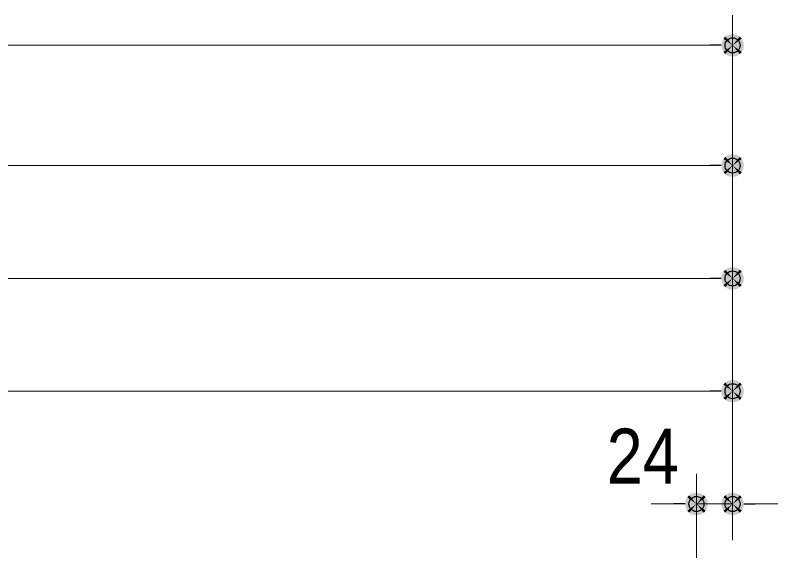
# Model space of a CAD drawing. Units: millimetres, scale not verified. Extents: x -6062 to 6062, y -3045 to 3045.
# Drawn here: x -1184 to -678, y 246 to 602 of the extents above; entities that cross this region are included whole.
import ezdxf
from ezdxf.enums import TextEntityAlignment as Align

# ---------------------------------------------------------------- set-up
doc = ezdxf.new("R2010")
doc.units = ezdxf.units.MM
doc.header["$LTSCALE"] = 20
doc.header["$PDMODE"] = 32
doc.header["$PDSIZE"] = 10
for name, color, linetype, lineweight in [('0-2_2寸法-1', 7, 'Continuous', 15), ('0-3_0', 7, 'Continuous', 25), ('0-5_2寸法-2', 7, 'Continuous', 15)]:
    doc.layers.add(name, color=color, linetype=linetype, lineweight=lineweight)
doc.layers.add('0-4_Defpoints', color=7, linetype='Continuous')
doc.styles.add('ＭＳ Ｐゴシック', font='')
doc.styles.get('ＭＳ Ｐゴシック').set_extended_font_data('MS PGothic')

# ---------------------------------------------------------------- blocks, each defined once
blk = doc.blocks.new('_Dot')
at = {"layer": '0-3_0'}
blk.add_line((-10, 0), (-20, 0), dxfattribs=at)
for points in [[(0, 0), (-8.09, 5.88), (-7.29, 6.85)], [(0, 0), (-7.29, 6.85), (-6.37, 7.71)], [(0, 0), (-6.37, 7.71), (-5.36, 8.44)], [(0, 0), (-5.36, 8.44), (-4.26, 9.05)], [(0, 0), (-4.26, 9.05), (-3.09, 9.51)], [(0, 0), (-3.09, 9.51), (-1.87, 9.82)], [(0, 0), (-1.87, 9.82), (-0.63, 9.98)], [(0, 0), (-0.63, 9.98), (0.63, 9.98)], [(0, 0), (0.63, 9.98), (1.87, 9.82)], [(0, 0), (1.87, 9.82), (3.09, 9.51)], [(0, 0), (3.09, 9.51), (4.26, 9.05)], [(0, 0), (4.26, 9.05), (5.36, 8.44)], [(0, 0), (5.36, 8.44), (6.37, 7.71)], [(0, 0), (6.37, 7.71), (7.29, 6.85)], [(0, 0), (7.29, 6.85), (8.09, 5.88)], [(0, 0), (-10, 0), (-9.92, 1.25)], [(0, 0), (-9.92, -1.25), (-10, 0)], [(0, 0), (-9.92, 1.25), (-9.69, 2.49)], [(0, 0), (-9.69, -2.49), (-9.92, -1.25)], [(0, 0), (-9.69, 2.49), (-9.3, 3.68)], [(0, 0), (-9.3, -3.68), (-9.69, -2.49)], [(0, 0), (-9.3, 3.68), (-8.76, 4.82)], [(0, 0), (-8.76, -4.82), (-9.3, -3.68)], [(0, 0), (-8.76, 4.82), (-8.09, 5.88)], [(0, 0), (-8.09, -5.88), (-8.76, -4.82)], [(0, 0), (-7.29, -6.85), (-8.09, -5.88)], [(0, 0), (-6.37, -7.71), (-7.29, -6.85)], [(0, 0), (-5.36, -8.44), (-6.37, -7.71)], [(0, 0), (-4.26, -9.05), (-5.36, -8.44)], [(0, 0), (-3.09, -9.51), (-4.26, -9.05)], [(0, 0), (-1.87, -9.82), (-3.09, -9.51)], [(0, 0), (-0.63, -9.98), (-1.87, -9.82)], [(0, 0), (0.63, -9.98), (-0.63, -9.98)], [(0, 0), (8.09, 5.88), (8.76, 4.82)], [(0, 0), (8.76, 4.82), (9.3, 3.68)], [(0, 0), (9.3, 3.68), (9.69, 2.49)], [(0, 0), (9.69, 2.49), (9.92, 1.25)], [(0, 0), (9.92, 1.25), (10, 0)], [(0, 0), (1.87, -9.82), (0.63, -9.98)], [(0, 0), (3.09, -9.51), (1.87, -9.82)], [(0, 0), (4.26, -9.05), (3.09, -9.51)], [(0, 0), (5.36, -8.44), (4.26, -9.05)], [(0, 0), (6.37, -7.71), (5.36, -8.44)], [(0, 0), (7.29, -6.85), (6.37, -7.71)], [(0, 0), (8.09, -5.88), (7.29, -6.85)], [(0, 0), (8.76, -4.82), (8.09, -5.88)], [(0, 0), (9.3, -3.68), (8.76, -4.82)], [(0, 0), (9.69, -2.49), (9.3, -3.68)], [(0, 0), (9.92, -1.25), (9.69, -2.49)], [(0, 0), (10, 0), (9.92, -1.25)]]:
    blk.add_solid(points, dxfattribs=at)

msp = doc.modelspace()

# ---------------------------------------------------------------- linework, layer by layer
at = {"layer": '0-2_2寸法-1'}
for p, q in [((-707.6, 522), (-707.6, 602)), ((-5339.59, 582), (-722.6, 582)), ((-707.6, 447), (-707.6, 522)), ((-722.6, 502), (-3014.59, 502)), ((-707.6, 372), (-707.6, 447)), ((-722.6, 427), (-1892.59, 427)), ((-707.6, 297), (-707.6, 372)), ((-722.6, 352), (-1865.59, 352))]:
    msp.add_line(p, q, dxfattribs=at)
at = {"layer": '0-4_Defpoints'}
for p in [(-707.6, 582), (-707.6, 502), (-707.6, 427), (-707.6, 352), (-731.6, 277), (-707.6, 277)]:
    msp.add_point(p, dxfattribs=at)
at = {"layer": '0-5_2寸法-2'}
for p, q in [((-731.6, 197), (-731.6, 297)), ((-707.6, 253), (-707.6, 297)), ((-746.61, 277), (-761.61, 277)), ((-707.6, 277), (-731.6, 277)), ((-692.59, 277), (-677.58, 277))]:
    msp.add_line(p, q, dxfattribs=at)

# ---------------------------------------------------------------- block references
at = {"layer": '0-2_2寸法-1', "xscale": 0.7503418, "yscale": 0.7503418}
for p in [(-707.6, 582), (-707.6, 502), (-707.6, 427), (-707.6, 352)]:
    msp.add_blockref('_Dot', p, dxfattribs=at)
at = {"layer": '0-5_2寸法-2', "xscale": 0.7503418, "yscale": 0.7503418}
msp.add_blockref('_Dot', (-731.6, 277), dxfattribs=at)
at = {"layer": '0-5_2寸法-2', "xscale": 0.7503418, "yscale": 0.7503418, "rotation": 180}
msp.add_blockref('_Dot', (-707.6, 277), dxfattribs=at)

# ---------------------------------------------------------------- texts
at = {"layer": '0-5_2寸法-2', "style": 'ＭＳ Ｐゴシック', "width": 0.9}
msp.add_text('24', height=36.66, dxfattribs=at).set_placement((-791.28, 279.48), align=Align.BOTTOM_LEFT)

doc.saveas('drawing.dxf')
